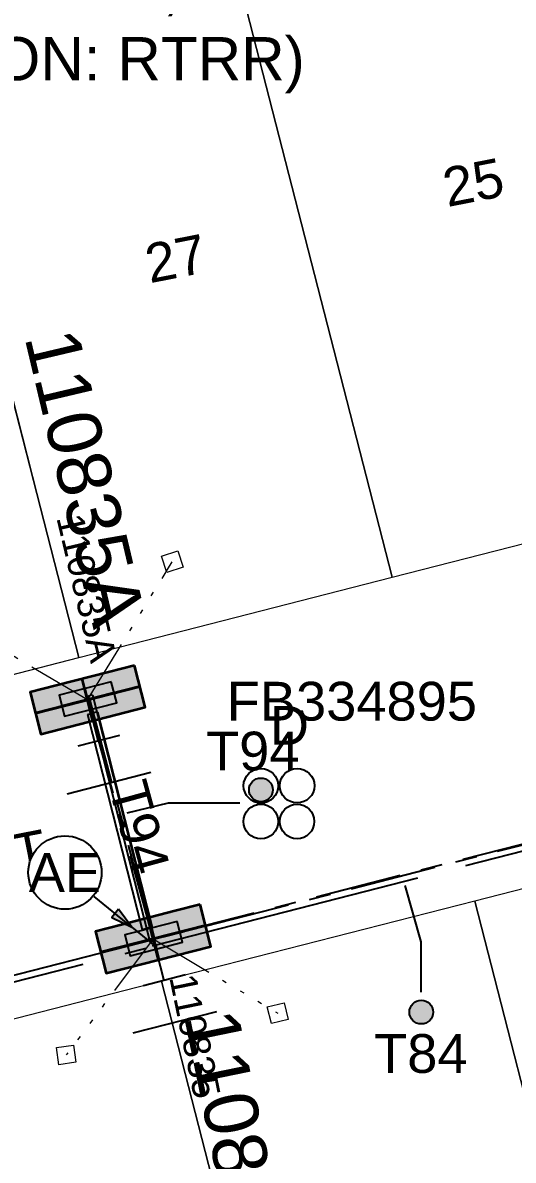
# Model space of a CAD drawing. Header units: metres. Extents: x 307635 to 308805, y 6256169 to 6257356.
# Drawn here: x 308223.3 to 308246, y 6256745.8 to 6256798.6 of the extents above; entities that cross this region are included whole.
import ezdxf
from ezdxf.enums import TextEntityAlignment as Align

# ---------------------------------------------------------------- set-up
doc = ezdxf.new("R2010")
doc.units = ezdxf.units.M
for name, pattern in [('Cable Exist UG', [7, 4, -1, 1, -1]), ('DASHED', [19.05, 12.7, -6.35]), ('IE Trench LV', [6, 4, -2]), ('PHANTOMX2', [6.6, 3, -0.75, 0.2, -0.75, 0.2, -0.75, 0.2, -0.75])]:
    doc.linetypes.add(name, pattern=pattern)
doc.layers.get('0').update_dxf_attribs({"color": 6})
doc.layers.get('Defpoints').update_dxf_attribs({"color": 250})
for name, color, linetype, lineweight in [('_User_HV_Exist', 1, 'Continuous', 35), ('_User_LV_Exist', 5, 'Continuous', 35), ('Cadastre Developer_SP_NEW', 92, 'Continuous', 15), ('Cadastre Land Parcels_SP_EXT', 118, 'Continuous', 15), ('Mains_LV_EXT', 163, 'Continuous', 25), ('Services_SP_EXT', 42, 'PHANTOMX2', 20)]:
    doc.layers.add(name, color=color, linetype=linetype, lineweight=lineweight)
for name, color, linetype in [('Duct_SP_EXT', 30, 'Continuous'), ('Mains_LV_New_T84', 2, 'Cable x'), ('Notes_SP_NEW', 51, 'Continuous'), ('SupportsUG_SP_LV_EXT', 7, 'Continuous'), ('Trench_SP_NEW', 2, 'Continuous'), ('UG_Details_SP_MISC', 7, 'Continuous')]:
    doc.layers.add(name, color=color, linetype=linetype)
doc.layers.add('UNKNOWN_FEATURES', color=1, linetype='DASHED', plot=False)
doc.styles.add('iecARIAL', font='arial.ttf', dxfattribs={"height": 2})
doc.styles.get("Standard").update_dxf_attribs({"font": 'arial.ttf'})
doc.linetypes.add('Cable New UG', pattern='A,5.5,-0.01,["X",Standard,S=1.8,R=0,X=0,Y=-0.94],-1.7', length=7.21)
doc.linetypes.add('Cable x', pattern='A,4.5,-0.01,["X",Standard,S=1.25,R=0,X=0,Y=-0.65],-1.2', length=5.71)

# ---------------------------------------------------------------- blocks, each defined once
blk = doc.blocks.new('PILLAR_EXT')
blk.add_hatch(color=256).paths.add_polyline_path([(2.5, -1), (2.5, 1), (-2.5, 1), (-2.5, -1)])
for p, q in [((0, -1), (0, 1)), ((2.5, 0), (-2.5, 0))]:
    blk.add_line(p, q)
at = {"ltscale": 10}
blk.add_line((-2.5, 0), (2.5, 0), dxfattribs=at)
blk.add_lwpolyline([(2.5, 1), (1.25, 1), (-1.25, 1), (-2.5, 1), (-2.5, -1), (2.5, -1)], close=True)
at = {"layer": 'Defpoints'}
for p, q in [((0, 0), (0, -2)), ((2, -4), (-2, -4))]:
    blk.add_line(p, q, dxfattribs=at)
for tag, p, flags in [('STREETNAME', (0, 1.8), 9), ('SUBURB', (0, 2), 1), ('PARENT', (0, 1.6), 9), ('LOCATION', (0, 1.2), 9), ('NOTES', (0, 1.4), 9), ('SUPPORT_TYPE', (0, 0.6), 9), ('LEGEND', (0, 1), 9), ('USAGE', (0, 0.8), 9), ('OWNED_BY', (0, 0.2), 9), ('STATE', (0, 0.4), 9)]:
    blk.add_attdef(tag, p, '', height=0.2, rotation=180, dxfattribs=dict(flags=flags))
at = {"width": 0.9, "flags": 8}
blk.add_attdef('ASSET_NUM', text='', height=2, rotation=270, dxfattribs=at).set_placement((2, -4), align=Align.MIDDLE_LEFT)
blk = doc.blocks.new('DUCT_EXT')
blk.add_circle((0, 0.8), 0.8)
at = {"flags": 1}
blk.add_attdef('Z', (0, 0), '', height=0.2, dxfattribs=at)
at = {"flags": 9}
for tag, p in [('DUCT_CODE', (0, 0)), ('XSECT_TYPE', (0, -0.2)), ('STATE', (0, -0.6)), ('FB_REFERENCE', (0, -0.4)), ('NOTES', (0, -0.8))]:
    blk.add_attdef(tag, text='', height=0.2, dxfattribs=at).set_placement(p, align=Align.MIDDLE_LEFT)
blk = doc.blocks.new('CCP_EXT')
at = {"flags": 9}
for tag, p in [('OWNED_BY', (0, -1)), ('USAGE', (0, -1.2)), ('LEGEND', (0, -1.4)), ('LIFE_SUPPORT', (0, -1.6)), ('STATE', (0, -1.8)), ('NOTES', (0, -2))]:
    blk.add_attdef(tag, text='', height=0.2, dxfattribs=at).set_placement(p, align=Align.MIDDLE_LEFT)
blk.add_wipeout([(0, 0.566), (0.566, 0), (0, -0.566), (-0.566, 0)])
blk.add_lwpolyline([(-0.566, 0), (0, 0.566), (0.566, 0), (0, -0.566), (-0.566, 0)])
at = {"flags": 1}
blk.add_attdef('Z', (0, 0), '', height=0.2, dxfattribs=at)
at = {"flags": 9}
for tag, p in [('CCP_TYPE', (0, 0)), ('OPERATING_VOLTAGE', (0, -0.6)), ('CONSTRUCTED_VOLTAGE', (0, -0.2)), ('NO_PHASES', (0, -0.4)), ('ORIENTATION', (0, -0.8))]:
    blk.add_attdef(tag, text='', height=0.2, dxfattribs=at).set_placement(p, align=Align.MIDDLE_LEFT)
blk = doc.blocks.new('CABLE_LARGE_EXT')
h = blk.add_hatch(color=256)
edge = h.paths.add_edge_path()
edge.add_arc((0, 0.55), 0.55, 0, 360)
blk.add_circle((0, 0.55), 0.55)
at = {"flags": 1}
blk.add_attdef('Z', (0, 0), '', height=0.2, dxfattribs=at)
at = {"flags": 9}
for tag, p in [('COND_CODE', (0, 0)), ('XSECT_SIZE', (0, -0.6)), ('STATE', (0, -0.4)), ('FB_REFERENCE', (0, -0.2)), ('NOTES', (0, -0.8))]:
    blk.add_attdef(tag, text='', height=0.2, dxfattribs=at).set_placement(p, align=Align.MIDDLE_LEFT)
blk = doc.blocks.new('*U303')
h = blk.add_hatch(color=256)
h.dxf.hatch_style = 1
h.paths.add_polyline_path([(2.485, -1.7), (2.169, -2.088), (3.102, -2.525)])
at = {"flags": 128}
blk.add_lwpolyline([(2.485, -1.7), (2.169, -2.088), (3.102, -2.525), (2.485, -1.7)], dxfattribs=at)
at = {"layer": 'Defpoints'}
blk.add_line((3.102, -2.525), (4.266, -3.472), dxfattribs=at)
blk.add_wipeout([(0, 1.75), (-0.021, 1.75), (-0.043, 1.749), (-0.064, 1.749), (-0.086, 1.748), (-0.107, 1.747), (-0.129, 1.745), (-0.15, 1.744), (-0.172, 1.742), (-0.193, 1.739), (-0.214, 1.737), (-0.236, 1.734), (-0.257, 1.731), (-0.278, 1.728), (-0.299, 1.724), (-0.32, 1.72), (-0.341, 1.716), (-0.362, 1.712), (-0.383, 1.707), (-0.404, 1.703), (-0.425, 1.698), (-0.446, 1.692), (-0.467, 1.687), (-0.487, 1.681), (-0.508, 1.675), (-0.529, 1.668), (-0.549, 1.662), (-0.569, 1.655), (-0.59, 1.648), (-0.61, 1.64), (-0.63, 1.633), (-0.65, 1.625), (-0.67, 1.617), (-0.689, 1.608), (-0.709, 1.6), (-0.729, 1.591), (-0.748, 1.582), (-0.768, 1.573), (-0.787, 1.563), (-0.806, 1.553), (-0.825, 1.543), (-0.844, 1.533), (-0.863, 1.523), (-0.881, 1.512), (-0.9, 1.501), (-0.918, 1.49), (-0.936, 1.478), (-0.954, 1.467), (-0.972, 1.455), (-0.99, 1.443), (-1.008, 1.431), (-1.025, 1.418), (-1.042, 1.406), (-1.06, 1.393), (-1.077, 1.38), (-1.094, 1.366), (-1.11, 1.353), (-1.127, 1.339), (-1.143, 1.325), (-1.159, 1.311), (-1.175, 1.297), (-1.191, 1.282), (-1.207, 1.267), (-1.222, 1.253), (-1.237, 1.237), (-1.253, 1.222), (-1.267, 1.207), (-1.282, 1.191), (-1.297, 1.175), (-1.311, 1.159), (-1.325, 1.143), (-1.339, 1.127), (-1.353, 1.11), (-1.366, 1.094), (-1.38, 1.077), (-1.393, 1.06), (-1.406, 1.042), (-1.418, 1.025), (-1.431, 1.008), (-1.443, 0.99), (-1.455, 0.972), (-1.467, 0.954), (-1.478, 0.936), (-1.49, 0.918), (-1.501, 0.9), (-1.512, 0.881), (-1.523, 0.863), (-1.533, 0.844), (-1.543, 0.825), (-1.553, 0.806), (-1.563, 0.787), (-1.573, 0.768), (-1.582, 0.748), (-1.591, 0.729), (-1.6, 0.709), (-1.608, 0.689), (-1.617, 0.67), (-1.625, 0.65), (-1.633, 0.63), (-1.64, 0.61), (-1.648, 0.59), (-1.655, 0.569), (-1.662, 0.549), (-1.668, 0.529), (-1.675, 0.508), (-1.681, 0.487), (-1.687, 0.467), (-1.692, 0.446), (-1.698, 0.425), (-1.703, 0.404), (-1.707, 0.383), (-1.712, 0.362), (-1.716, 0.341), (-1.72, 0.32), (-1.724, 0.299), (-1.728, 0.278), (-1.731, 0.257), (-1.734, 0.236), (-1.737, 0.214), (-1.739, 0.193), (-1.742, 0.172), (-1.744, 0.15), (-1.745, 0.129), (-1.747, 0.107), (-1.748, 0.086), (-1.749, 0.064), (-1.749, 0.043), (-1.75, 0.021), (-1.75, 0), (-1.75, -0.021), (-1.749, -0.043), (-1.749, -0.064), (-1.748, -0.086), (-1.747, -0.107), (-1.745, -0.129), (-1.744, -0.15), (-1.742, -0.172), (-1.739, -0.193), (-1.737, -0.214), (-1.734, -0.236), (-1.731, -0.257), (-1.728, -0.278), (-1.724, -0.299), (-1.72, -0.32), (-1.716, -0.341), (-1.712, -0.362), (-1.707, -0.383), (-1.703, -0.404), (-1.698, -0.425), (-1.692, -0.446), (-1.687, -0.467), (-1.681, -0.487), (-1.675, -0.508), (-1.668, -0.529), (-1.662, -0.549), (-1.655, -0.569), (-1.648, -0.59), (-1.64, -0.61), (-1.633, -0.63), (-1.625, -0.65), (-1.617, -0.67), (-1.608, -0.689), (-1.6, -0.709), (-1.591, -0.729), (-1.582, -0.748), (-1.573, -0.768), (-1.563, -0.787), (-1.553, -0.806), (-1.543, -0.825), (-1.533, -0.844), (-1.523, -0.863), (-1.512, -0.881), (-1.501, -0.9), (-1.49, -0.918), (-1.478, -0.936), (-1.467, -0.954), (-1.455, -0.972), (-1.443, -0.99), (-1.431, -1.008), (-1.418, -1.025), (-1.406, -1.042), (-1.393, -1.06), (-1.38, -1.077), (-1.366, -1.094), (-1.353, -1.11), (-1.339, -1.127), (-1.325, -1.143), (-1.311, -1.159), (-1.297, -1.175), (-1.282, -1.191), (-1.267, -1.207), (-1.253, -1.222), (-1.237, -1.237), (-1.222, -1.253), (-1.207, -1.267), (-1.191, -1.282), (-1.175, -1.297), (-1.159, -1.311), (-1.143, -1.325), (-1.127, -1.339), (-1.11, -1.353), (-1.094, -1.366), (-1.077, -1.38), (-1.06, -1.393), (-1.042, -1.406), (-1.025, -1.418), (-1.008, -1.431), (-0.99, -1.443), (-0.972, -1.455), (-0.954, -1.467), (-0.936, -1.478), (-0.918, -1.49), (-0.9, -1.501), (-0.881, -1.512), (-0.863, -1.523), (-0.844, -1.533), (-0.825, -1.543), (-0.806, -1.553), (-0.787, -1.563), (-0.768, -1.573), (-0.748, -1.582), (-0.729, -1.591), (-0.709, -1.6), (-0.689, -1.608), (-0.67, -1.617), (-0.65, -1.625), (-0.63, -1.633), (-0.61, -1.64), (-0.59, -1.648), (-0.569, -1.655), (-0.549, -1.662), (-0.529, -1.668), (-0.508, -1.675), (-0.487, -1.681), (-0.467, -1.687), (-0.446, -1.692), (-0.425, -1.698), (-0.404, -1.703), (-0.383, -1.707), (-0.362, -1.712), (-0.341, -1.716), (-0.32, -1.72), (-0.299, -1.724), (-0.278, -1.728), (-0.257, -1.731), (-0.236, -1.734), (-0.214, -1.737), (-0.193, -1.739), (-0.172, -1.742), (-0.15, -1.744), (-0.129, -1.745), (-0.107, -1.747), (-0.086, -1.748), (-0.064, -1.749), (-0.043, -1.749), (-0.021, -1.75), (0, -1.75), (0.021, -1.75), (0.043, -1.749), (0.064, -1.749), (0.086, -1.748), (0.107, -1.747), (0.129, -1.745), (0.15, -1.744), (0.172, -1.742), (0.193, -1.739), (0.214, -1.737), (0.236, -1.734), (0.257, -1.731), (0.278, -1.728), (0.299, -1.724), (0.32, -1.72), (0.341, -1.716), (0.362, -1.712), (0.383, -1.707), (0.404, -1.703), (0.425, -1.698), (0.446, -1.692), (0.467, -1.687), (0.487, -1.681), (0.508, -1.675), (0.529, -1.668), (0.549, -1.662), (0.569, -1.655), (0.59, -1.648), (0.61, -1.64), (0.63, -1.633), (0.65, -1.625), (0.67, -1.617), (0.689, -1.608), (0.709, -1.6), (0.729, -1.591), (0.748, -1.582), (0.768, -1.573), (0.787, -1.563), (0.806, -1.553), (0.825, -1.543), (0.844, -1.533), (0.863, -1.523), (0.881, -1.512), (0.9, -1.501), (0.918, -1.49), (0.936, -1.478), (0.954, -1.467), (0.972, -1.455), (0.99, -1.443), (1.008, -1.431), (1.025, -1.418), (1.042, -1.406), (1.06, -1.393), (1.077, -1.38), (1.094, -1.366), (1.11, -1.353), (1.127, -1.339), (1.143, -1.325), (1.159, -1.311), (1.175, -1.297), (1.191, -1.282), (1.207, -1.267), (1.222, -1.253), (1.237, -1.237), (1.253, -1.222), (1.267, -1.207), (1.282, -1.191), (1.297, -1.175), (1.311, -1.159), (1.325, -1.143), (1.339, -1.127), (1.353, -1.11), (1.366, -1.094), (1.38, -1.077), (1.393, -1.06), (1.406, -1.042), (1.418, -1.025), (1.431, -1.008), (1.443, -0.99), (1.455, -0.972), (1.467, -0.954), (1.478, -0.936), (1.49, -0.918), (1.501, -0.9), (1.512, -0.881), (1.523, -0.863), (1.533, -0.844), (1.543, -0.825), (1.553, -0.806), (1.563, -0.787), (1.573, -0.768), (1.582, -0.748), (1.591, -0.729), (1.6, -0.709), (1.608, -0.689), (1.617, -0.67), (1.625, -0.65), (1.633, -0.63), (1.64, -0.61), (1.648, -0.59), (1.655, -0.569), (1.662, -0.549), (1.668, -0.529), (1.675, -0.508), (1.681, -0.487), (1.687, -0.467), (1.692, -0.446), (1.698, -0.425), (1.703, -0.404), (1.707, -0.383), (1.712, -0.362), (1.716, -0.341), (1.72, -0.32), (1.724, -0.299), (1.728, -0.278), (1.731, -0.257), (1.734, -0.236), (1.737, -0.214), (1.739, -0.193), (1.742, -0.172), (1.744, -0.15), (1.745, -0.129), (1.747, -0.107), (1.748, -0.086), (1.749, -0.064), (1.749, -0.043), (1.75, -0.021), (1.75, 0), (1.75, 0.021), (1.749, 0.043), (1.749, 0.064), (1.748, 0.086), (1.747, 0.107), (1.745, 0.129), (1.744, 0.15), (1.742, 0.172), (1.739, 0.193), (1.737, 0.214), (1.734, 0.236), (1.731, 0.257), (1.728, 0.278), (1.724, 0.299), (1.72, 0.32), (1.716, 0.341), (1.712, 0.362), (1.707, 0.383), (1.703, 0.404), (1.698, 0.425), (1.692, 0.446), (1.687, 0.467), (1.681, 0.487), (1.675, 0.508), (1.668, 0.529), (1.662, 0.549), (1.655, 0.569), (1.648, 0.59), (1.64, 0.61), (1.633, 0.63), (1.625, 0.65), (1.617, 0.67), (1.608, 0.689), (1.6, 0.709), (1.591, 0.729), (1.582, 0.748), (1.573, 0.768), (1.563, 0.787), (1.553, 0.806), (1.543, 0.825), (1.533, 0.844), (1.523, 0.863), (1.512, 0.881), (1.501, 0.9), (1.49, 0.918), (1.478, 0.936), (1.467, 0.954), (1.455, 0.972), (1.443, 0.99), (1.431, 1.008), (1.418, 1.025), (1.406, 1.042), (1.393, 1.06), (1.38, 1.077), (1.366, 1.094), (1.353, 1.11), (1.339, 1.127), (1.325, 1.143), (1.311, 1.159), (1.297, 1.175), (1.282, 1.191), (1.267, 1.207), (1.253, 1.222), (1.237, 1.237), (1.222, 1.253), (1.207, 1.267), (1.191, 1.282), (1.175, 1.297), (1.159, 1.311), (1.143, 1.325), (1.127, 1.339), (1.11, 1.353), (1.094, 1.366), (1.077, 1.38), (1.06, 1.393), (1.042, 1.406), (1.025, 1.418), (1.008, 1.431), (0.99, 1.443), (0.972, 1.455), (0.954, 1.467), (0.936, 1.478), (0.918, 1.49), (0.9, 1.501), (0.881, 1.512), (0.863, 1.523), (0.844, 1.533), (0.825, 1.543), (0.806, 1.553), (0.787, 1.563), (0.768, 1.573), (0.748, 1.582), (0.729, 1.591), (0.709, 1.6), (0.689, 1.608), (0.67, 1.617), (0.65, 1.625), (0.63, 1.633), (0.61, 1.64), (0.59, 1.648), (0.569, 1.655), (0.549, 1.662), (0.529, 1.668), (0.508, 1.675), (0.487, 1.681), (0.467, 1.687), (0.446, 1.692), (0.425, 1.698), (0.404, 1.703), (0.383, 1.707), (0.362, 1.712), (0.341, 1.716), (0.32, 1.72), (0.299, 1.724), (0.278, 1.728), (0.257, 1.731), (0.236, 1.734), (0.214, 1.737), (0.193, 1.739), (0.172, 1.742), (0.15, 1.744), (0.129, 1.745), (0.107, 1.747), (0.086, 1.748), (0.064, 1.749), (0.043, 1.749), (0.021, 1.75)])
blk.add_line((3.102, -2.525), (1.357, -1.105))
blk.add_circle((0, 0), 1.7)
at = {"width": 0.9}
blk.add_attdef('CODE', text='', height=1.8, dxfattribs=at).set_placement((0, 0), align=Align.MIDDLE_CENTER)
at = {"flags": 1}
blk.add_attdef('Z', (0, 0), '', height=0.2, dxfattribs=at)

msp = doc.modelspace()

# ---------------------------------------------------------------- linework, layer by layer
at = {"layer": '_User_LV_Exist', "linetype": 'Cable Exist UG', "lineweight": -2, "flags": 128}
msp.add_lwpolyline([(308226.346, 6256767.212), (308229.306, 6256756.075), (308256.857, 6256763.134), (308266.741, 6256765.666)], dxfattribs=at)
msp.add_lwpolyline([(308226.346, 6256767.212), (308229.306, 6256756.075), (308256.857, 6256763.134), (308266.741, 6256765.666)], dxfattribs=at)
at = {"layer": 'Cadastre Developer_SP_NEW', "flags": 128}
msp.add_lwpolyline([(308200.306, 6256803.804), (308199.832, 6256801.527), (308199.306, 6256797.974), (308197.939, 6256788.753), (308194.466, 6256765.319), (308197.026, 6256762.278), (308202.495, 6256763.141), (308210.292, 6256765.147), (308217.104, 6256766.899), (308225.848, 6256769.149), (308217.913, 6256800.138), (308200.308, 6256803.81)], dxfattribs=at)
msp.add_lwpolyline([(308196.393, 6256778.322), (308194.466, 6256765.319), (308197.026, 6256762.278), (308202.495, 6256763.141), (308225.847, 6256769.149), (308222.03, 6256784.123)], close=True, dxfattribs=at)
at = {"layer": 'Cadastre Land Parcels_SP_EXT', "linetype": 'Continuous'}
for points in [[(308253.445, 6256776.218), (308245.508, 6256807.208), (308232.436, 6256803.859), (308240.373, 6256772.87), (308253.445, 6256776.218)], [(308240.373, 6256772.87), (308232.436, 6256803.859), (308217.912, 6256800.138), (308225.848, 6256769.149), (308240.373, 6256772.87)], [(308265.23, 6256730.213), (308257.288, 6256761.206), (308244.217, 6256757.856), (308252.159, 6256726.864), (308265.23, 6256730.213)], [(308252.159, 6256726.864), (308244.217, 6256757.856), (308229.694, 6256754.135), (308237.634, 6256723.143), (308252.159, 6256726.864)], [(308237.634, 6256723.143), (308229.694, 6256754.135), (308215.17, 6256750.415), (308223.112, 6256719.422), (308237.634, 6256723.143)]]:
    msp.add_lwpolyline(points, close=True, dxfattribs=at)
at = {"layer": 'Duct_SP_EXT'}
for p, q in [((308226.254, 6256766.512), (308226.486, 6256766.571)), ((308226.719, 6256766.63), (308226.486, 6256766.571)), ((308226.719, 6256766.63), (308229.256, 6256756.65)), ((308226.254, 6256766.512), (308228.791, 6256756.531)), ((308228.791, 6256756.531), (308229.023, 6256756.591)), ((308229.256, 6256756.65), (308229.023, 6256756.591))]:
    msp.add_line(p, q, dxfattribs=at)
for points in [[(308233.324, 6256762.395), (308230, 6256762.395), (308228.085, 6256761.932)], [(308241.73, 6256753.624), (308241.73, 6256755.964), (308240.978, 6256758.58)]]:
    msp.add_lwpolyline(points, dxfattribs=at)
at = {"layer": 'Mains_LV_EXT', "linetype": 'Cable Exist UG'}
msp.add_lwpolyline([(308229.299, 6256756.1), (308226.261, 6256767.189)], dxfattribs=at)
at = {"layer": 'Mains_LV_New_T84', "color": 2, "linetype": 'Cable New UG', "flags": 128}
msp.add_lwpolyline([(308205.043, 6256749.863), (308229.305, 6256756.075)], dxfattribs=at)
at = {"layer": 'Services_SP_EXT'}
msp.add_lwpolyline([(308226.261, 6256767.189), (308219.614, 6256771.096)], dxfattribs=at)
at = {"layer": 'UG_Details_SP_MISC'}
for p, q in [((308226.26, 6256767.363), (308226.376, 6256767.393)), ((308226.26, 6256767.363), (308229.152, 6256755.981)), ((308226.492, 6256767.422), (308226.376, 6256767.393)), ((308226.492, 6256767.422), (308229.384, 6256756.04)), ((308229.152, 6256755.981), (308229.268, 6256756.011)), ((308229.384, 6256756.04), (308229.268, 6256756.011))]:
    msp.add_line(p, q, dxfattribs=at)
at = {"layer": 'UNKNOWN_FEATURES'}
msp.add_lwpolyline([(308229.272, 6256755.782), (308243.795, 6256759.503), (308256.866, 6256762.853), (308256.951, 6256762.874)], dxfattribs=at)

# ---------------------------------------------------------------- block references
at = {"layer": 'Duct_SP_EXT'}
for name, p in [('DUCT_EXT', (308234.295, 6256762.401)), ('DUCT_EXT', (308235.974, 6256762.404)), ('CABLE_LARGE_EXT', (308234.296, 6256762.459)), ('DUCT_EXT', (308234.293, 6256760.745)), ('DUCT_EXT', (308235.971, 6256760.747)), ('CABLE_LARGE_EXT', (308241.73, 6256752.155))]:
    msp.add_blockref(name, p, dxfattribs=at)
at = {"layer": 'SupportsUG_SP_LV_EXT'}
ref = msp.add_blockref('PILLAR_EXT', (308226.274, 6256767.224), dxfattribs=dict(at, xscale=0.5, yscale=0.5, zscale=0.5, rotation=14.37107089042887))
ref.add_attrib('ASSET_NUM', '110835A', dxfattribs={"layer": '0', "height": 1.25, "rotation": 283.2953, "style": 'iecARIAL'}).set_placement((308227.024, 6256768.974), align=Align.MIDDLE_RIGHT)
ref = msp.add_blockref('PILLAR_EXT', (308229.328, 6256756.115), dxfattribs=dict(at, xscale=0.5, yscale=0.5, zscale=0.5, rotation=14.37021871556432))
ref.add_attrib('ASSET_NUM', '110835', dxfattribs={"layer": '0', "height": 1.25, "rotation": 281.6301, "style": 'iecARIAL'}).set_placement((308230.655, 6256754.443), align=Align.MIDDLE_LEFT)

# ---------------------------------------------------------------- texts
at = {"layer": '_User_HV_Exist', "insert": (308219.491, 6256802.458), "char_height": 3, "attachment_point": 5}
msp.add_mtext('{\\H0.83333x;\\LNEW\\PPMS NO. 36392\\P\\H0.8x;\\l(SIEMENS 8DJH, \\PCONFIGURATION: RTRR)}', dxfattribs=at)
at = {"layer": '_User_LV_Exist', "lineweight": -2}
msp.add_text('JIRRANG ST', height=1.8, rotation=11.091, dxfattribs=at).set_placement((308209.83, 6256756.553))
at = {"layer": 'Cadastre Land Parcels_SP_EXT'}
for s, rotation, p in [('25', 11.0891, (308242.94, 6256790.038)), ('27', 11.0892, (308229.142, 6256786.504))]:
    msp.add_text(s, height=1.8, rotation=rotation, dxfattribs=at).set_placement(p)
at = {"layer": 'Duct_SP_EXT'}
for s, p in [('FB334895', (308232.71, 6256766.224)), ('D', (308234.707, 6256765.104)), ('T94', (308231.75, 6256763.911)), ('T84', (308239.542, 6256749.885))]:
    msp.add_text(s, height=1.8, dxfattribs=at).set_placement(p)
at = {"layer": 'Mains_LV_EXT'}
msp.add_text('T94', height=1.8, rotation=285.32, dxfattribs=at).set_placement((308227.224, 6256763.131))

# ---------------------------------------------------------------- next in the draw order: block references
at = {"layer": 'Services_SP_EXT'}
for p, rotation in [((308230.187, 6256773.594), 152.840228144572), ((308235.077, 6256752.655), 149.1828656432154), ((308225.266, 6256750.716), 53.18286525287103)]:
    msp.add_blockref('CCP_EXT', p, dxfattribs=dict(at, rotation=rotation))

# ---------------------------------------------------------------- next in the draw order: linework, layer by layer
at = {"layer": '_User_LV_Exist', "linetype": 'Cable New UG', "lineweight": -2, "flags": 128}
msp.add_lwpolyline([(308186.283, 6256802.69), (308186.28, 6256802.658), (308197.73, 6256800.983), (308194.415, 6256778.615), (308192.356, 6256764.72), (308196.223, 6256760.127), (308202.901, 6256761.18), (308205.043, 6256749.859), (308229.305, 6256756.075)], dxfattribs=at)
at = {"layer": 'Mains_LV_EXT', "linetype": 'Cable Exist UG'}
msp.add_lwpolyline([(308316.315, 6256796.144), (308314.655, 6256793.406), (308314.889, 6256790.072), (308314.889, 6256790.072), (308317.312, 6256780.714), (308317.312, 6256780.714), (308286.44, 6256772.805), (308260.548, 6256766.171), (308260.548, 6256766.171), (308255.077, 6256764.769), (308254.308, 6256762.508), (308254.308, 6256762.508), (308229.299, 6256756.1)], dxfattribs=at)
at = {"layer": 'Mains_LV_New_T84', "color": 2, "linetype": 'Cable New UG', "flags": 128}
msp.add_lwpolyline([(308149.708, 6256833.316), (308149.707, 6256833.316), (308150.392, 6256837.998), (308157.453, 6256843.273), (308188.422, 6256838.749), (308192.558, 6256832.811), (308186.354, 6256802.669), (308197.73, 6256800.983), (308194.415, 6256778.615), (308192.356, 6256764.72), (308196.223, 6256760.127), (308202.901, 6256761.18), (308205.044, 6256749.859), (308229.305, 6256756.075)], dxfattribs=at)
at = {"layer": 'Services_SP_EXT'}
for points in [[(308226.261, 6256767.189), (308230.187, 6256773.594)], [(308229.299, 6256756.1), (308225.266, 6256750.716)], [(308229.299, 6256756.1), (308235.077, 6256752.656)]]:
    msp.add_lwpolyline(points, dxfattribs=at)
at = {"layer": 'Trench_SP_NEW', "linetype": 'IE Trench LV', "flags": 128}
msp.add_lwpolyline([(308205.292, 6256749.631), (308205.005, 6256749.615), (308206.561, 6256749.949), (308209.872, 6256750.843), (308216.401, 6256752.457), (308228.974, 6256755.667)], dxfattribs=at)

# ---------------------------------------------------------------- next in the draw order: block references
at = {"layer": '_User_LV_Exist', "lineweight": -2}
ref = msp.add_blockref('PILLAR_EXT', (308226.261, 6256767.189), dxfattribs=dict(at, rotation=14.37107089042887))
ref.add_attrib('ASSET_NUM', '110835A', dxfattribs={"layer": '0', "height": 2.5, "rotation": 283.2953, "style": 'iecARIAL'}).set_placement((308227.761, 6256770.689), align=Align.MIDDLE_RIGHT)
ref = msp.add_blockref('PILLAR_EXT', (308229.299, 6256756.1), dxfattribs=dict(at, rotation=14.37021871556432))
ref.add_attrib('ASSET_NUM', '110835', dxfattribs={"layer": '0', "height": 2.5, "rotation": 281.6301, "style": 'iecARIAL'}).set_placement((308231.952, 6256752.757), align=Align.MIDDLE_LEFT)

# ---------------------------------------------------------------- next in the draw order: block references
at = {"layer": 'Notes_SP_NEW'}
ref = msp.add_blockref('*U303', (308225.211, 6256759.176), dxfattribs=at)
ref.add_attrib('CODE', 'AE', dxfattribs={"layer": '0', "height": 1.8}).set_placement((308225.211, 6256759.176), align=Align.MIDDLE_CENTER)

doc.saveas('drawing.dxf')
